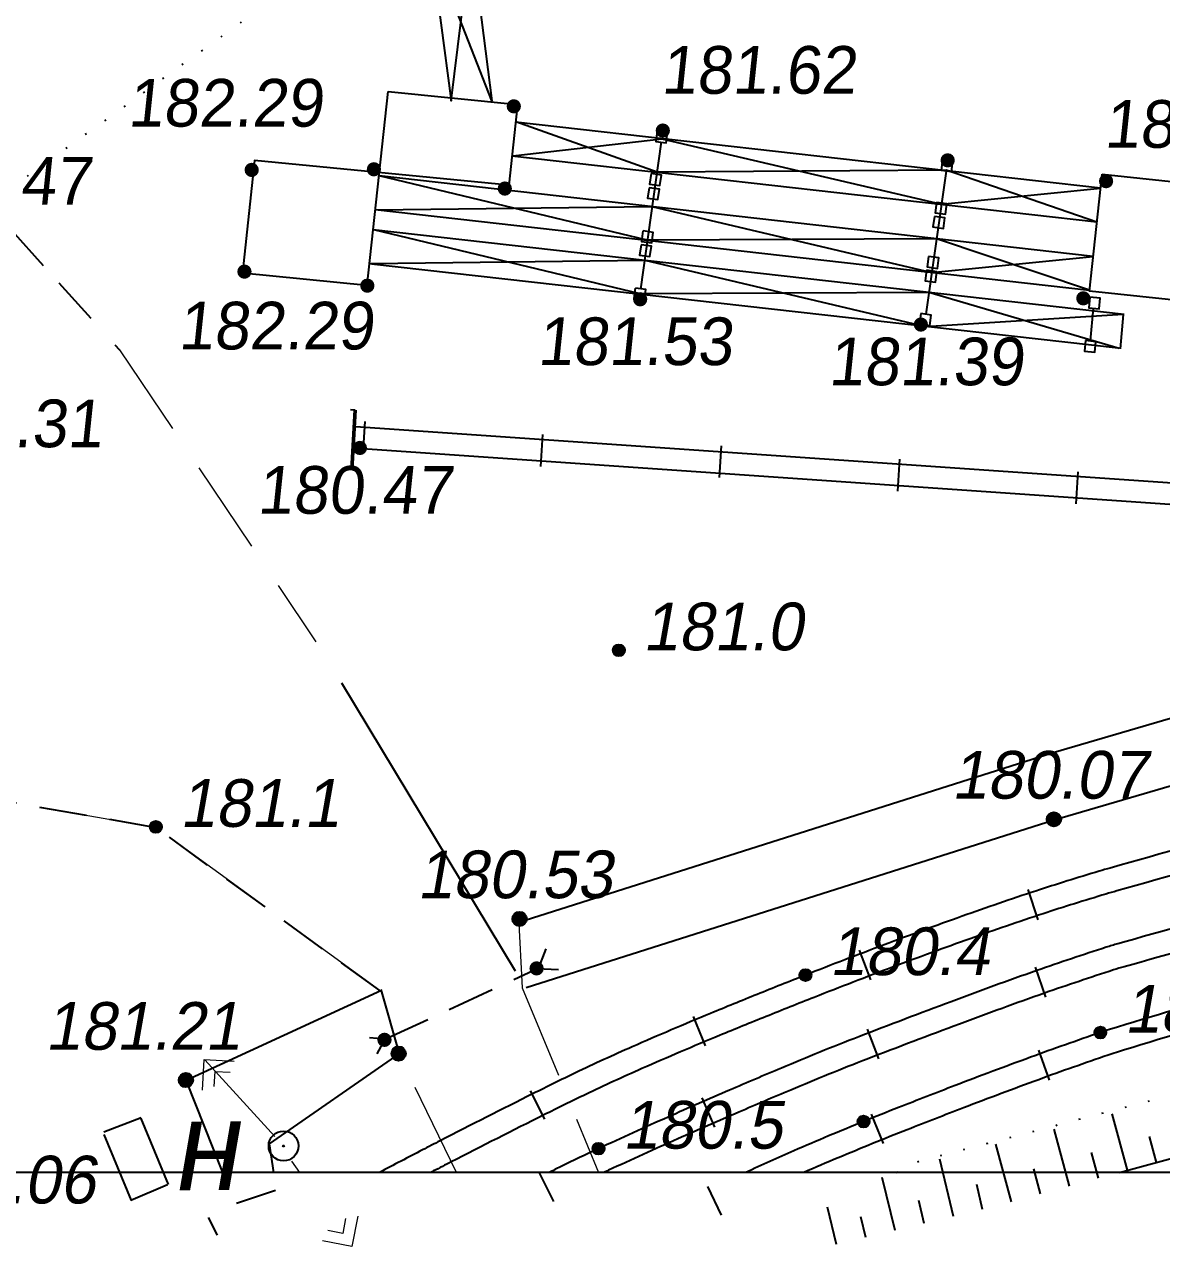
# Model space of a CAD drawing. Header units: millimetres. Extents: x 0 to 6474735, y 0 to 11273163.
# Drawn here: x 3233561.6 to 3233637.8, y 5634878.7 to 5634960.7 of the extents above; entities that cross this region are included whole.
import ezdxf
from ezdxf.enums import TextEntityAlignment as Align

# ---------------------------------------------------------------- set-up
doc = ezdxf.new("R2010")
doc.units = ezdxf.units.MM
for name, pattern in [('ADOT1', [1.6, 0.1, -1.5]), ('DASHED2', [9.525, 6.35, -3.175]), ('HIDDEN2', [4.7625, 3.175, -1.5875])]:
    doc.linetypes.add(name, pattern=pattern)
for name, color, linetype in [('BL', 7, 'Continuous'), ('LINE_OBJ', 7, 'Continuous'), ('NB', 7, 'Continuous'), ('ВЫСОТЫ', 7, 'Continuous'), ('ГИДРОТЕХ', 7, 'Continuous'), ('ЖЕЛЕЗНЫЕ_ДОРОГИ', 7, 'Continuous'), ('К_РЕЛЬЕФ', 7, 'Continuous'), ('НАДЗЕМКА', 7, 'Continuous'), ('ОБОчина', 7, 'Continuous'), ('ПИКЕТЫ', 7, 'Continuous'), ('ПРОМЫШЛ', 7, 'Continuous'), ('РЕЛЬЕФ', 7, 'Continuous'), ('ТОКА_СТ', 1, 'Continuous')]:
    doc.layers.add(name, color=color, linetype=linetype)
doc.styles.add('universw', font='universw.shx', dxfattribs={"oblique": 10})

# ---------------------------------------------------------------- blocks, each defined once
blk = doc.blocks.new('piket')
at = {"layer": 'ПИКЕТЫ', "linetype": 'Continuous'}
h = blk.add_hatch(color=7, dxfattribs=at)
edge = h.paths.add_edge_path()
edge.add_arc((0, 0), 0.3, 0, 360)
at = {"layer": 'ПИКЕТЫ', "color": 7, "linetype": 'Continuous'}
blk.add_circle((0, 0), 0.3, dxfattribs=at)
at = {"layer": 'ВЫСОТЫ', "style": 'universw', "oblique": 6}
blk.add_attdef('H', (1.879, -0.227), '', height=2, dxfattribs=at)
at = {"layer": 'ТОКА_СТ', "style": 'universw', "oblique": 6, "flags": 1}
blk.add_attdef('POINT', text='', height=2, dxfattribs=at).set_placement((0, -2.787), align=Align.CENTER)
blk = doc.blocks.new('108_1')
at = {"linetype": 'Continuous'}
h = blk.add_hatch(color=7, dxfattribs=at)
edge = h.paths.add_edge_path()
edge.add_arc((0, 0), 0.0196, 0, 360)
at = {"color": 7, "linetype": 'Continuous'}
for radius in [0.5, 0.0196]:
    blk.add_circle((0, 0), radius, dxfattribs=at)

msp = doc.modelspace()

# ---------------------------------------------------------------- hatches: boundary and pattern name
at = {"layer": 'ПИКЕТЫ', "linetype": 'Continuous'}
h = msp.add_hatch(color=7, dxfattribs=at)
edge = h.paths.add_edge_path()
edge.add_arc((3233594.386, 5634955.224), 0.48, 0, 360)
h = msp.add_hatch(color=7, dxfattribs=at)
edge = h.paths.add_edge_path()
edge.add_arc((3233604.382, 5634953.596), 0.48, 0, 360)
h = msp.add_hatch(color=7, dxfattribs=at)
edge = h.paths.add_edge_path()
edge.add_arc((3233623.488, 5634951.597), 0.48, 0, 360)
h = msp.add_hatch(color=7, dxfattribs=at)
edge = h.paths.add_edge_path()
edge.add_arc((3233576.805, 5634950.956), 0.48, 0, 360)
h = msp.add_hatch(color=7, dxfattribs=at)
edge = h.paths.add_edge_path()
edge.add_arc((3233585.004, 5634950.998), 0.48, 0, 360)
h = msp.add_hatch(color=7, dxfattribs=at)
edge = h.paths.add_edge_path()
edge.add_arc((3233634.113, 5634950.202), 0.48, 0, 360)
h = msp.add_hatch(color=7, dxfattribs=at)
edge = h.paths.add_edge_path()
edge.add_arc((3233593.783, 5634949.706), 0.48, 0, 360)
h = msp.add_hatch(color=7, dxfattribs=at)
edge = h.paths.add_edge_path()
edge.add_arc((3233576.32, 5634944.132), 0.48, 0, 360)
h = msp.add_hatch(color=7, dxfattribs=at)
edge = h.paths.add_edge_path()
edge.add_arc((3233584.563, 5634943.188), 0.48, 0, 360)
h = msp.add_hatch(color=7, dxfattribs=at)
edge = h.paths.add_edge_path()
edge.add_arc((3233602.863, 5634942.277), 0.48, 0, 360)
h = msp.add_hatch(color=7, dxfattribs=at)
edge = h.paths.add_edge_path()
edge.add_arc((3233632.585, 5634942.34), 0.48, 0, 360)
h = msp.add_hatch(color=7, dxfattribs=at)
edge = h.paths.add_edge_path()
edge.add_arc((3233621.692, 5634940.581), 0.48, 0, 360)
h = msp.add_hatch(color=7, dxfattribs=at)
edge = h.paths.add_edge_path()
edge.add_arc((3233584.063, 5634932.303), 0.48, 0, 360)
h = msp.add_hatch(color=7, dxfattribs=at)
edge = h.paths.add_edge_path()
edge.add_arc((3233630.611, 5634907.383), 0.48, 0, 360)
h = msp.add_hatch(color=7, dxfattribs=at)
edge = h.paths.add_edge_path()
edge.add_arc((3233630.611, 5634907.383), 0.48, 0, 360)
h = msp.add_hatch(color=7, dxfattribs=at)
edge = h.paths.add_edge_path()
edge.add_arc((3233630.611, 5634907.383), 0.48, 0, 360)
h = msp.add_hatch(color=7, dxfattribs=at)
edge = h.paths.add_edge_path()
edge.add_arc((3233630.611, 5634907.383), 0.48, 0, 360)
h = msp.add_hatch(color=7, dxfattribs=at)
edge = h.paths.add_edge_path()
edge.add_arc((3233630.611, 5634907.383), 0.48, 0, 360)
h = msp.add_hatch(color=7, dxfattribs=at)
edge = h.paths.add_edge_path()
edge.add_arc((3233630.611, 5634907.383), 0.48, 0, 360)
h = msp.add_hatch(color=7, dxfattribs=at)
edge = h.paths.add_edge_path()
edge.add_arc((3233594.771, 5634900.704), 0.48, 0, 360)
h = msp.add_hatch(color=7, dxfattribs=at)
edge = h.paths.add_edge_path()
edge.add_arc((3233594.771, 5634900.704), 0.48, 0, 360)
h = msp.add_hatch(color=7, dxfattribs=at)
edge = h.paths.add_edge_path()
edge.add_arc((3233594.771, 5634900.704), 0.48, 0, 360)
h = msp.add_hatch(color=7, dxfattribs=at)
edge = h.paths.add_edge_path()
edge.add_arc((3233594.771, 5634900.704), 0.48, 0, 360)
h = msp.add_hatch(color=7, dxfattribs=at)
edge = h.paths.add_edge_path()
edge.add_arc((3233594.771, 5634900.704), 0.48, 0, 360)
h = msp.add_hatch(color=7, dxfattribs=at)
edge = h.paths.add_edge_path()
edge.add_arc((3233594.771, 5634900.704), 0.48, 0, 360)
h = msp.add_hatch(color=7, dxfattribs=at)
edge = h.paths.add_edge_path()
edge.add_arc((3233595.915, 5634897.385), 0.48, 0, 360)
h = msp.add_hatch(color=7, dxfattribs=at)
edge = h.paths.add_edge_path()
edge.add_arc((3233585.713, 5634892.59), 0.48, 0, 360)
h = msp.add_hatch(color=7, dxfattribs=at)
edge = h.paths.add_edge_path()
edge.add_arc((3233586.66, 5634891.67), 0.48, 0, 360)
h = msp.add_hatch(color=7, dxfattribs=at)
edge = h.paths.add_edge_path()
edge.add_arc((3233572.393, 5634889.887), 0.48, 0, 360)
h = msp.add_hatch(color=7, dxfattribs=at)
edge = h.paths.add_edge_path()
edge.add_arc((3233572.393, 5634889.887), 0.48, 0, 360)
h = msp.add_hatch(color=7, dxfattribs=at)
edge = h.paths.add_edge_path()
edge.add_arc((3233572.393, 5634889.887), 0.48, 0, 360)
h = msp.add_hatch(color=7, dxfattribs=at)
edge = h.paths.add_edge_path()
edge.add_arc((3233572.393, 5634889.887), 0.48, 0, 360)

# ---------------------------------------------------------------- linework, layer by layer
at = {"color": 7, "lineweight": 18}
msp.add_lwpolyline([(3233108.398, 5636373.935), (3234264.428, 5636373.965), (3234264.435, 5634883.717), (3233108.432, 5634883.638)], close=True, dxfattribs=at)
at = {"color": 7, "linetype": 'Continuous'}
msp.add_lwpolyline([(3233108.398, 5636373.935), (3234264.428, 5636373.965), (3234264.428, 5634993.959), (3233893.929, 5634993.934), (3233893.929, 5634883.692), (3233108.432, 5634883.692)], close=True, dxfattribs=at)
at = {"color": 7, "linetype": 'ADOT1'}
msp.add_lwpolyline([(3233578.702, 5634962.734), (3233561.209, 5634950.134)], dxfattribs=at)
at = {"color": 7}
for points in [[(3233585.964, 5634956.219), (3233594.627, 5634955.338), (3233594.057, 5634949.932), (3233577.002, 5634951.594), (3233576.19, 5634944.049), (3233584.544, 5634943.226), (3233585.965, 5634956.219)], [(3233604.006, 5634953.574), (3233603.906, 5634952.874), (3233604.6, 5634952.775), (3233604.699, 5634953.473), (3233604.007, 5634953.572)], [(3233623.149, 5634951.644), (3233623.049, 5634950.943), (3233623.743, 5634950.844), (3233623.842, 5634951.542), (3233623.15, 5634951.641)], [(3233603.597, 5634950.711), (3233603.498, 5634950.011), (3233604.191, 5634949.912), (3233604.29, 5634950.61), (3233603.599, 5634950.709)], [(3233633.848, 5634950.667), (3233644.388, 5634949.559), (3233643.552, 5634941.705), (3233633.001, 5634942.821), (3233633.847, 5634950.67)], [(3233603.461, 5634949.765), (3233603.362, 5634949.065), (3233604.055, 5634948.966), (3233604.155, 5634949.664), (3233603.463, 5634949.763)], [(3233622.74, 5634948.781), (3233622.64, 5634948.08), (3233623.334, 5634947.982), (3233623.433, 5634948.68), (3233622.741, 5634948.778)], [(3233622.604, 5634947.835), (3233622.504, 5634947.134), (3233623.198, 5634947.035), (3233623.297, 5634947.734), (3233622.605, 5634947.832)], [(3233603.052, 5634946.862), (3233602.952, 5634946.162), (3233603.646, 5634946.063), (3233603.745, 5634946.761), (3233603.053, 5634946.86)], [(3233602.922, 5634945.937), (3233602.823, 5634945.236), (3233603.516, 5634945.138), (3233603.615, 5634945.836), (3233602.924, 5634945.934)], [(3233622.202, 5634945.15), (3233622.102, 5634944.45), (3233622.796, 5634944.351), (3233622.895, 5634945.049), (3233622.203, 5634945.148)], [(3233622.073, 5634944.225), (3233621.973, 5634943.524), (3233622.666, 5634943.426), (3233622.766, 5634944.124), (3233622.074, 5634944.222)], [(3233602.538, 5634943.032), (3233602.439, 5634942.332), (3233603.132, 5634942.233), (3233603.232, 5634942.931), (3233602.54, 5634943.03)], [(3233633.022, 5634942.415), (3233632.95, 5634941.711), (3233633.647, 5634941.639), (3233633.719, 5634942.341), (3233633.023, 5634942.412)], [(3233621.689, 5634941.32), (3233621.589, 5634940.62), (3233622.282, 5634940.521), (3233622.382, 5634941.219), (3233621.69, 5634941.318)], [(3233632.737, 5634939.505), (3233632.665, 5634938.801), (3233633.362, 5634938.73), (3233633.433, 5634939.431), (3233632.738, 5634939.502)]]:
    msp.add_lwpolyline(points, dxfattribs=at)
at = {"layer": 'BL'}
for points in [[(3233588.797, 5634966.084), (3233590.188, 5634955.584), (3233591.519, 5634966.492), (3233592.911, 5634955.581), (3233588.818, 5634966.08), (3233585.861, 5634965.66), (3233586.172, 5634962.362), (3233589.223, 5634962.782)], [(3233594.505, 5634954.182), (3233633.748, 5634949.753)], [(3233633.494, 5634947.459), (3233623.398, 5634950.93), (3233603.997, 5634950.816), (3233594.53, 5634954.179)], [(3233594.325, 5634951.898), (3233604.314, 5634953.032), (3233623.079, 5634948.662), (3233633.749, 5634949.74)], [(3233604.266, 5634952.845), (3233602.888, 5634942.956)], [(3233594.265, 5634951.903), (3233633.503, 5634947.475)], [(3233623.387, 5634950.881), (3233622.022, 5634941.274)], [(3233585.348, 5634950.573), (3233633.254, 5634945.166)], [(3233632.997, 5634942.897), (3233622.738, 5634946.323), (3233603.338, 5634946.234), (3233585.358, 5634950.551)], [(3233585.098, 5634948.295), (3233633.009, 5634942.888)], [(3233585.121, 5634948.28), (3233603.655, 5634948.507), (3233622.421, 5634944.081), (3233633.227, 5634945.14)], [(3233584.948, 5634946.96), (3233635.316, 5634941.275)], [(3233634.981, 5634938.984), (3233622.233, 5634942.74), (3233602.859, 5634942.638), (3233585.008, 5634946.938)], [(3233584.778, 5634944.669), (3233603.171, 5634944.901), (3233622.012, 5634940.453), (3233635.25, 5634941.276)], [(3233584.845, 5634944.666), (3233634.914, 5634939.015)], [(3233633.247, 5634941.677), (3233633.045, 5634939.488)], [(3233635.259, 5634941.267), (3233635.055, 5634938.957)], [(3233583.761, 5634933.747), (3233681.355, 5634927)], [(3233583.599, 5634932.315), (3233681.192, 5634925.568)], [(3233582.841, 5634916.551), (3233594.476, 5634897.219)]]:
    msp.add_lwpolyline(points, dxfattribs=at)
at = {"layer": 'LINE_OBJ', "color": 7, "linetype": 'Continuous'}
for points in [[(3233652.03, 5634908.99, 0.00145), (3233646.947, 5634907.648, 0.003489), (3233644.84, 5634907.07, 0.000229), (3233634.397, 5634904.119, 0.003157), (3233633.64, 5634903.9, 0.007344), (3233629.394, 5634902.572, 0.006264), (3233624.46, 5634900.88, 0.004155), (3233619.221, 5634898.96, 0.004105), (3233613.95, 5634896.93, 0.00189), (3233610.707, 5634895.636, 0.001954), (3233607.58, 5634894.36, 0.005886), (3233602.332, 5634892.122, 0.008004), (3233598.52, 5634890.37, 0.004528), (3233595.685, 5634888.98, 0.002046), (3233589.45, 5634885.82, 0.002282), (3233588.27, 5634885.209, 0.000058), (3233585.372, 5634883.692, 0.009615)], [(3233652.03, 5634908.99, 0.00145), (3233646.947, 5634907.648, 0.003489), (3233644.84, 5634907.07, 0.000229), (3233634.397, 5634904.119, 0.003157), (3233633.64, 5634903.9, 0.007344), (3233629.394, 5634902.572, 0.006264), (3233624.46, 5634900.88, 0.004155), (3233619.221, 5634898.96, 0.004105), (3233613.95, 5634896.93, 0.00189), (3233610.707, 5634895.636, 0.001954), (3233607.58, 5634894.36, 0.005886), (3233602.332, 5634892.122, 0.008004), (3233598.52, 5634890.37, 0.004528), (3233595.685, 5634888.98, 0.002046), (3233589.45, 5634885.82, 0.002282), (3233588.27, 5634885.209, 0.000058), (3233585.372, 5634883.692, 0.009615)], [(3233652.57, 5634903.55, 0.005313), (3233646.847, 5634902.292, 0.010753), (3233644.04, 5634901.58, 0.000813), (3233634.896, 5634899.034, 0.009517), (3233634.12, 5634898.8, 0.006558), (3233629.464, 5634897.234, 0.005272), (3233623.72, 5634895.15, 0.002176), (3233617.519, 5634892.795, 0.005145), (3233614.91, 5634891.76, 0.002599), (3233612.346, 5634890.697, 0.001899), (3233608.85, 5634889.21, 0.003504), (3233604.734, 5634887.407, 0.003075), (3233600.07, 5634885.29, 0.006696), (3233597.521, 5634884.072, 0.000352), (3233596.752, 5634883.692, 0.008983)], [(3233652.57, 5634903.55, 0.005313), (3233646.847, 5634902.292, 0.010753), (3233644.04, 5634901.58, 0.000813), (3233634.896, 5634899.034, 0.009517), (3233634.12, 5634898.8, 0.006558), (3233629.464, 5634897.234, 0.005272), (3233623.72, 5634895.15, 0.002176), (3233617.519, 5634892.795, 0.005145), (3233614.91, 5634891.76, 0.002599), (3233612.346, 5634890.697, 0.001899), (3233608.85, 5634889.21, 0.003504), (3233604.734, 5634887.407, 0.003075), (3233600.07, 5634885.29, 0.006696), (3233597.521, 5634884.072, 0.000352), (3233596.752, 5634883.692, 0.008983)], [(3233652.69, 5634898.37, 0.00604), (3233646.399, 5634896.857, 0.011413), (3233643.1, 5634895.94, 0.000608), (3233634.336, 5634893.277, 0.008741), (3233633.73, 5634893.08, 0.004719), (3233629.044, 5634891.419, 0.004339), (3233623.98, 5634889.52, 0.001786), (3233620.196, 5634888.048, 0.00287), (3233617.85, 5634887.11, 0.005858), (3233613.164, 5634885.141, 0.007418), (3233609.956, 5634883.692, 0.001394)], [(3233652.69, 5634898.37, 0.00604), (3233646.399, 5634896.857, 0.011413), (3233643.1, 5634895.94, 0.000608), (3233634.336, 5634893.277, 0.008741), (3233633.73, 5634893.08, 0.004719), (3233629.044, 5634891.419, 0.004339), (3233623.98, 5634889.52, 0.001786), (3233620.196, 5634888.048, 0.00287), (3233617.85, 5634887.11, 0.005858), (3233613.164, 5634885.141, 0.007418), (3233609.956, 5634883.692, 0.001394)]]:
    msp.add_lwpolyline(points, format="xyb", dxfattribs=at)
at = {"layer": 'NB', "color": 7, "linetype": 'Continuous', "lineweight": 20}
for p, q in [((3233573.665, 5634891.258), (3233578.365, 5634886.111)), ((3233580.035, 5634883.692), (3233579.503, 5634884.453))]:
    msp.add_line(p, q, dxfattribs=at)
for points in [[(3233573.509, 5634889.209), (3233573.628, 5634891.271), (3233575.63, 5634891.155)], [(3233574.298, 5634889.47), (3233574.356, 5634890.474), (3233575.359, 5634890.416)], [(3233583.915, 5634880.75), (3233583.529, 5634878.721), (3233581.559, 5634879.096)], [(3233583.099, 5634880.593), (3233582.911, 5634879.606), (3233581.924, 5634879.794)]]:
    msp.add_lwpolyline(points, dxfattribs=at)
at = {"layer": 'ГИДРОТЕХ', "color": 7, "linetype": 'HIDDEN2'}
msp.add_line((3233585.741, 5634892.628), (3233596.073, 5634897.43), dxfattribs=at)
for points in [[(3233596.073, 5634897.43), (3233596.564, 5634898.705)], [(3233595.942, 5634897.37), (3233597.378, 5634897.3)], [(3233585.741, 5634892.628), (3233584.708, 5634892.724)], [(3233585.741, 5634892.628), (3233585.189, 5634891.66)]]:
    msp.add_lwpolyline(points, dxfattribs=at)
at = {"layer": 'ЖЕЛЕЗНЫЕ_ДОРОГИ', "color": 7}
for p, q in [((3233583.742, 5634934.847), (3233583.435, 5634934.864)), ((3233583.525, 5634930.85), (3233583.217, 5634930.867))]:
    msp.add_line(p, q, dxfattribs=at)
at = {"layer": 'ЖЕЛЕЗНЫЕ_ДОРОГИ', "color": 7, "lineweight": 50}
msp.add_line((3233583.746, 5634934.846), (3233583.524, 5634930.852), dxfattribs=at)
at = {"layer": 'ЖЕЛЕЗНЫЕ_ДОРОГИ', "color": 7, "linetype": 'Continuous'}
for p, q in [((3233584.386, 5634934.073), (3233584.251, 5634931.944)), ((3233596.314, 5634933.194), (3233596.179, 5634931.065)), ((3233608.291, 5634932.449), (3233608.156, 5634930.32)), ((3233620.257, 5634931.543), (3233620.122, 5634929.414)), ((3233632.226, 5634930.689), (3233632.091, 5634928.56)), ((3233628.865, 5634902.678), (3233629.536, 5634900.653)), ((3233628.865, 5634902.678), (3233629.536, 5634900.653)), ((3233617.561, 5634898.617), (3233618.321, 5634896.624)), ((3233617.561, 5634898.617), (3233618.321, 5634896.624)), ((3233629.348, 5634897.476), (3233630.055, 5634895.463)), ((3233629.348, 5634897.476), (3233630.055, 5634895.463)), ((3233606.41, 5634894.163), (3233607.233, 5634892.195)), ((3233606.41, 5634894.163), (3233607.233, 5634892.195)), ((3233618.09, 5634893.3), (3233618.855, 5634891.308)), ((3233618.09, 5634893.3), (3233618.855, 5634891.308)), ((3233629.577, 5634891.896), (3233630.303, 5634889.891)), ((3233629.577, 5634891.896), (3233630.303, 5634889.891)), ((3233595.479, 5634889.175), (3233596.435, 5634887.268)), ((3233595.479, 5634889.175), (3233596.435, 5634887.268)), ((3233606.996, 5634888.697), (3233607.85, 5634886.742)), ((3233606.996, 5634888.697), (3233607.85, 5634886.742)), ((3233618.361, 5634887.604), (3233619.158, 5634885.626)), ((3233618.361, 5634887.604), (3233619.158, 5634885.626)), ((3233584.799, 5634883.692), (3233584.8, 5634883.692)), ((3233584.799, 5634883.692), (3233584.8, 5634883.692)), ((3233596.091, 5634883.661), (3233596.076, 5634883.692)), ((3233596.091, 5634883.661), (3233597.041, 5634881.751)), ((3233607.368, 5634882.757), (3233608.29, 5634880.833)), ((3233607.368, 5634882.757), (3233608.29, 5634880.833))]:
    msp.add_line(p, q, dxfattribs=at)
for points in [[(3233652.03, 5634908.99, 0.00145), (3233646.947, 5634907.648, 0.003489), (3233644.84, 5634907.07, 0.000229), (3233634.397, 5634904.119, 0.003157), (3233633.64, 5634903.9, 0.007344), (3233629.394, 5634902.572, 0.006264), (3233624.46, 5634900.88, 0.004155), (3233619.221, 5634898.96, 0.004105), (3233613.95, 5634896.93, 0.00189), (3233610.707, 5634895.636, 0.001954), (3233607.58, 5634894.36, 0.005886), (3233602.332, 5634892.122, 0.008004), (3233598.52, 5634890.37, 0.004528), (3233595.685, 5634888.98, 0.002046), (3233589.45, 5634885.82, 0.002282), (3233588.27, 5634885.209, 0.000058), (3233585.372, 5634883.692, 0.009615)], [(3233652.03, 5634908.99, 0.00145), (3233646.947, 5634907.648, 0.003489), (3233644.84, 5634907.07, 0.000229), (3233634.397, 5634904.119, 0.003157), (3233633.64, 5634903.9, 0.007344), (3233629.394, 5634902.572, 0.006264), (3233624.46, 5634900.88, 0.004155), (3233619.221, 5634898.96, 0.004105), (3233613.95, 5634896.93, 0.00189), (3233610.707, 5634895.636, 0.001954), (3233607.58, 5634894.36, 0.005886), (3233602.332, 5634892.122, 0.008004), (3233598.52, 5634890.37, 0.004528), (3233595.685, 5634888.98, 0.002046), (3233589.45, 5634885.82, 0.002282), (3233588.27, 5634885.209, 0.000058), (3233585.372, 5634883.692, 0.009615)], [(3233652.434, 5634907.442, 0.00145), (3233647.36, 5634906.103, 0.003489), (3233645.274, 5634905.53, 0.000229), (3233634.832, 5634902.58, 0.003157), (3233634.095, 5634902.366, 0.007344), (3233629.894, 5634901.052, 0.006264), (3233624.998, 5634899.373, 0.004155), (3233619.784, 5634897.463, 0.004105), (3233614.537, 5634895.442, 0.00189), (3233611.306, 5634894.152, 0.001954), (3233608.19, 5634892.881, 0.005886), (3233602.977, 5634890.658, 0.008004), (3233599.211, 5634888.927, 0.004528), (3233596.402, 5634887.55, 0.002046), (3233590.179, 5634884.396, 0.002282), (3233589.012, 5634883.792, 0.000004), (3233588.821, 5634883.692, 0.009615)], [(3233652.434, 5634907.442, 0.00145), (3233647.36, 5634906.103, 0.003489), (3233645.274, 5634905.53, 0.000229), (3233634.832, 5634902.58, 0.003157), (3233634.095, 5634902.366, 0.007344), (3233629.894, 5634901.052, 0.006264), (3233624.998, 5634899.373, 0.004155), (3233619.784, 5634897.463, 0.004105), (3233614.537, 5634895.442, 0.00189), (3233611.306, 5634894.152, 0.001954), (3233608.19, 5634892.881, 0.005886), (3233602.977, 5634890.658, 0.008004), (3233599.211, 5634888.927, 0.004528), (3233596.402, 5634887.55, 0.002046), (3233590.179, 5634884.396, 0.002282), (3233589.012, 5634883.792, 0.000004), (3233588.821, 5634883.692, 0.009615)], [(3233652.57, 5634903.55, 0.005313), (3233646.847, 5634902.292, 0.010753), (3233644.04, 5634901.58, 0.000813), (3233634.896, 5634899.034, 0.009517), (3233634.12, 5634898.8, 0.006558), (3233629.464, 5634897.234, 0.005272), (3233623.72, 5634895.15, 0.002176), (3233617.519, 5634892.795, 0.005145), (3233614.91, 5634891.76, 0.002599), (3233612.346, 5634890.697, 0.001899), (3233608.85, 5634889.21, 0.003504), (3233604.734, 5634887.407, 0.003075), (3233600.07, 5634885.29, 0.006696), (3233597.521, 5634884.072, 0.000352), (3233596.752, 5634883.692, 0.008983)], [(3233652.57, 5634903.55, 0.005313), (3233646.847, 5634902.292, 0.010753), (3233644.04, 5634901.58, 0.000813), (3233634.896, 5634899.034, 0.009517), (3233634.12, 5634898.8, 0.006558), (3233629.464, 5634897.234, 0.005272), (3233623.72, 5634895.15, 0.002176), (3233617.519, 5634892.795, 0.005145), (3233614.91, 5634891.76, 0.002599), (3233612.346, 5634890.697, 0.001899), (3233608.85, 5634889.21, 0.003504), (3233604.734, 5634887.407, 0.003075), (3233600.07, 5634885.29, 0.006696), (3233597.521, 5634884.072, 0.000352), (3233596.752, 5634883.692, 0.008983)], [(3233652.897, 5634901.984, 0.005313), (3233647.207, 5634900.733, 0.010753), (3233644.467, 5634900.038, 0.000813), (3233635.328, 5634897.493, 0.009517), (3233634.61, 5634897.277, 0.006558), (3233629.994, 5634895.724, 0.005272), (3233624.282, 5634893.652, 0.002176), (3233618.093, 5634891.301, 0.005145), (3233615.515, 5634890.279, 0.002599), (3233612.967, 5634889.222, 0.001899), (3233609.482, 5634887.74, 0.003504), (3233605.386, 5634885.946, 0.003075), (3233600.74, 5634883.837, 0.000833), (3233600.426, 5634883.692, 0.002786)], [(3233652.897, 5634901.984, 0.005313), (3233647.207, 5634900.733, 0.010753), (3233644.467, 5634900.038, 0.000813), (3233635.328, 5634897.493, 0.009517), (3233634.61, 5634897.277, 0.006558), (3233629.994, 5634895.724, 0.005272), (3233624.282, 5634893.652, 0.002176), (3233618.093, 5634891.301, 0.005145), (3233615.515, 5634890.279, 0.002599), (3233612.967, 5634889.222, 0.001899), (3233609.482, 5634887.74, 0.003504), (3233605.386, 5634885.946, 0.003075), (3233600.74, 5634883.837, 0.000833), (3233600.426, 5634883.692, 0.002786)], [(3233652.69, 5634898.37, 0.00604), (3233646.399, 5634896.857, 0.011413), (3233643.1, 5634895.94, 0.000608), (3233634.336, 5634893.277, 0.008741), (3233633.73, 5634893.08, 0.004719), (3233629.044, 5634891.419, 0.004339), (3233623.98, 5634889.52, 0.001786), (3233620.196, 5634888.048, 0.00287), (3233617.85, 5634887.11, 0.005858), (3233613.164, 5634885.141, 0.007418), (3233609.956, 5634883.692, 0.001394)], [(3233652.69, 5634898.37, 0.00604), (3233646.399, 5634896.857, 0.011413), (3233643.1, 5634895.94, 0.000608), (3233634.336, 5634893.277, 0.008741), (3233633.73, 5634893.08, 0.004719), (3233629.044, 5634891.419, 0.004339), (3233623.98, 5634889.52, 0.001786), (3233620.196, 5634888.048, 0.00287), (3233617.85, 5634887.11, 0.005858), (3233613.164, 5634885.141, 0.007418), (3233609.956, 5634883.692, 0.001394)], [(3233653.045, 5634896.81, 0.00604), (3233646.792, 5634895.306, 0.011413), (3233643.563, 5634894.409, 0.000608), (3233634.803, 5634891.746, 0.008741), (3233634.25, 5634891.567, 0.004719), (3233629.592, 5634889.916, 0.004339), (3233624.555, 5634888.027, 0.001786), (3233620.781, 5634886.559, 0.00287), (3233618.452, 5634885.628, 0.005805), (3233613.843, 5634883.692, 0.00792)], [(3233653.045, 5634896.81, 0.00604), (3233646.792, 5634895.306, 0.011413), (3233643.563, 5634894.409, 0.000608), (3233634.803, 5634891.746, 0.008741), (3233634.25, 5634891.567, 0.004719), (3233629.592, 5634889.916, 0.004339), (3233624.555, 5634888.027, 0.001786), (3233620.781, 5634886.559, 0.00287), (3233618.452, 5634885.628, 0.005805), (3233613.843, 5634883.692, 0.00792)]]:
    msp.add_lwpolyline(points, format="xyb", dxfattribs=at)
at = {"layer": 'К_РЕЛЬЕФ', "color": 7, "linetype": 'ADOT1', "flags": 128}
msp.add_lwpolyline([(3233620.032, 5634883.692), (3233621.398, 5634884.399), (3233665.353, 5634895.939), (3233686.034, 5634900.759), (3233695.562, 5634898.535)], dxfattribs=at)
at = {"layer": 'К_РЕЛЬЕФ', "color": 7, "linetype": 'Continuous', "flags": 128}
msp.add_lwpolyline([(3233635.007, 5634883.692), (3233666.13, 5634892.17), (3233675.83, 5634894.3), (3233687.874, 5634896.937), (3233690.14, 5634895.98)], dxfattribs=at)
at = {"layer": 'ОБОчина', "color": 7, "linetype": 'DASHED2', "lineweight": 20}
msp.add_line((3233567.941, 5634938.881), (3233581.114, 5634919.3), dxfattribs=at)
msp.add_line((3233567.941, 5634938.881), (3233581.114, 5634919.3), dxfattribs=at)
msp.add_lwpolyline([(3233585.403, 5634895.899), (3233570.411, 5634906.815), (3233546.906, 5634910.943)], dxfattribs=at)
for points, elevation in [([(3233594.71, 5634900.83), (3233594.71, 5634900.83), (3233594.71, 5634900.83), (3233594.71, 5634900.83), (3233594.95, 5634896.081), (3233600.074, 5634883.692)], 181.02), ([(3233590.537, 5634883.692), (3233586.66, 5634891.67)], 184.71)]:
    msp.add_lwpolyline(points, dxfattribs=dict(at, elevation=elevation))
at = {"layer": 'ПИКЕТЫ', "color": 7, "linetype": 'Continuous'}
for centre in [(3233630.611, 5634907.383, 179.04), (3233630.611, 5634907.383, 179.04), (3233630.611, 5634907.383, 179.04), (3233630.611, 5634907.383, 179.04), (3233630.611, 5634907.383, 179.04), (3233630.611, 5634907.383, 179.04), (3233594.771, 5634900.704, 179.04), (3233594.771, 5634900.704, 179.04), (3233594.771, 5634900.704, 179.04), (3233594.771, 5634900.704, 179.04), (3233594.771, 5634900.704, 179.04), (3233594.771, 5634900.704, 179.04), (3233586.66, 5634891.67, 180.87), (3233572.393, 5634889.887, 182.89), (3233572.393, 5634889.887, 182.89), (3233572.393, 5634889.887, 182.89), (3233572.393, 5634889.887, 182.89)]:
    msp.add_circle(centre, 0.48, dxfattribs=at)
at = {"layer": 'РЕЛЬЕФ', "color": 7, "linetype": 'HIDDEN2'}
for p, q in [((3233560.685, 5634946.905), (3233566.818, 5634940.122)), ((3233560.685, 5634946.905), (3233566.818, 5634940.122)), ((3233567.625, 5634939.23), (3233567.941, 5634938.881)), ((3233567.625, 5634939.23), (3233567.941, 5634938.881))]:
    msp.add_line(p, q, dxfattribs=at)
at = {"layer": 'РЕЛЬЕФ', "color": 7, "linetype": 'Continuous'}
for p, q in [((3233635.555, 5634883.841), (3233634.523, 5634887.631)), ((3233631.668, 5634882.782), (3233630.626, 5634886.606)), ((3233637.499, 5634884.371), (3233637.028, 5634886.099)), ((3233627.78, 5634881.723), (3233626.729, 5634885.581)), ((3233623.876, 5634880.73), (3233622.954, 5634884.592)), ((3233633.612, 5634883.312), (3233633.146, 5634885.022)), ((3233629.724, 5634882.253), (3233629.263, 5634883.944)), ((3233619.957, 5634879.795), (3233619.105, 5634883.363)), ((3233625.835, 5634881.198), (3233625.434, 5634882.881)), ((3233621.916, 5634880.262), (3233621.548, 5634881.803)), ((3233616.038, 5634878.859), (3233615.418, 5634881.355)), ((3233573.877, 5634880.676), (3233574.488, 5634879.481)), ((3233617.997, 5634879.327), (3233617.663, 5634880.725))]:
    msp.add_line(p, q, dxfattribs=at)
for points in [[(3233595.153, 5634900.61), (3233630.567, 5634911.872), (3233649.434, 5634917.384), (3233649.436, 5634917.391)], [(3233595.222, 5634896.092), (3233630.636, 5634907.354), (3233649.503, 5634912.866)], [(3233574.881, 5634883.692), (3233572.408, 5634889.875), (3233585.52, 5634895.932)], [(3233586.682, 5634891.653), (3233577.97, 5634885.622), (3233578.272, 5634883.692)], [(3233569.385, 5634887.362), (3233566.898, 5634886.389)], [(3233569.38, 5634887.312), (3233571.2, 5634882.879)], [(3233566.896, 5634886.242), (3233568.716, 5634881.809)], [(3233571.155, 5634882.866), (3233568.709, 5634881.818)], [(3233578.413, 5634882.48), (3233575.793, 5634881.62)]]:
    msp.add_lwpolyline(points, dxfattribs=at)
at = {"layer": 'РЕЛЬЕФ', "color": 7, "linetype": 'HIDDEN2'}
msp.add_lwpolyline([(3233585.403, 5634895.899), (3233570.411, 5634906.815), (3233546.906, 5634910.943)], dxfattribs=at)
at = {"layer": 'РЕЛЬЕФ', "color": 141, "linetype": 'Continuous'}
msp.add_lwpolyline([(3233585.463, 5634895.958), (3233586.695, 5634891.661)], dxfattribs=at)

# ---------------------------------------------------------------- block references
at = {"layer": 'НАДЗЕМКА', "color": 7, "xscale": 2, "yscale": 2, "zscale": 2}
msp.add_blockref('108_1', (3233578.945, 5634885.47, 186.42), dxfattribs=at)
at = {"layer": 'ПИКЕТЫ', "color": 4}
ref = msp.add_blockref('piket', (3233601.433, 5634918.725, 181.02), dxfattribs=dict(at, xscale=1.333333333333333, yscale=1.333333333333333, zscale=1.333333333333333))
ref.add_attrib('H', '181.0', (3233603.033, 5634918.725, 181.02), dxfattribs={"layer": 'ВЫСОТЫ', "height": 3.2, "style": 'universw', "oblique": 10})
ref = msp.add_blockref('piket', (3233570.38, 5634906.88, 181.14), dxfattribs=dict(at, xscale=1.333333333333333, yscale=1.333333333333333, zscale=1.333333333333333))
ref.add_attrib('H', '181.1', (3233571.98, 5634906.88, 181.14), dxfattribs={"layer": 'ВЫСОТЫ', "height": 3.2, "style": 'universw', "oblique": 10})
ref = msp.add_blockref('piket', (3233570.38, 5634906.88, 181.14), dxfattribs=dict(at, xscale=1.333333333333333, yscale=1.333333333333333, zscale=1.333333333333333))
ref.add_attrib('H', '181.1', (3233571.98, 5634906.88, 181.14), dxfattribs={"layer": 'ВЫСОТЫ', "height": 3.2, "style": 'universw', "oblique": 10})
ref = msp.add_blockref('piket', (3233570.38, 5634906.88, 181.14), dxfattribs=dict(at, xscale=1.333333333333333, yscale=1.333333333333333, zscale=1.333333333333333))
ref.add_attrib('H', '181.1', (3233571.98, 5634906.88, 181.14), dxfattribs={"layer": 'ВЫСОТЫ', "height": 3.2, "style": 'universw', "oblique": 10})
ref = msp.add_blockref('piket', (3233570.38, 5634906.88, 181.14), dxfattribs=dict(at, xscale=1.333333333333333, yscale=1.333333333333333, zscale=1.333333333333333))
ref.add_attrib('H', '181.1', (3233571.98, 5634906.88, 181.14), dxfattribs={"layer": 'ВЫСОТЫ', "height": 3.2, "style": 'universw', "oblique": 10})
ref = msp.add_blockref('piket', (3233570.38, 5634906.88, 181.14), dxfattribs=dict(at, xscale=1.333333333333333, yscale=1.333333333333333, zscale=1.333333333333333))
ref.add_attrib('H', '181.1', (3233571.98, 5634906.88, 181.14), dxfattribs={"layer": 'ВЫСОТЫ', "height": 3.2, "style": 'universw', "oblique": 10})
ref = msp.add_blockref('piket', (3233570.38, 5634906.88, 181.14), dxfattribs=dict(at, xscale=1.333333333333333, yscale=1.333333333333333, zscale=1.333333333333333))
ref.add_attrib('H', '181.1', (3233571.98, 5634906.88, 181.14), dxfattribs={"layer": 'ВЫСОТЫ', "height": 3.2, "style": 'universw', "oblique": 10})
ref = msp.add_blockref('piket', (3233613.95, 5634896.93, 180.39), dxfattribs=dict(at, xscale=1.333333333333333, yscale=1.333333333333333, zscale=1.333333333333333))
ref.add_attrib('H', '180.4', (3233615.55, 5634896.93, 180.39), dxfattribs={"layer": 'ВЫСОТЫ', "height": 3.2, "style": 'universw', "oblique": 10})
ref = msp.add_blockref('piket', (3233613.95, 5634896.93, 180.39), dxfattribs=dict(at, xscale=1.333333333333333, yscale=1.333333333333333, zscale=1.333333333333333))
ref.add_attrib('H', '180.4', (3233615.55, 5634896.93, 180.39), dxfattribs={"layer": 'ВЫСОТЫ', "height": 3.2, "style": 'universw', "oblique": 10})
ref = msp.add_blockref('piket', (3233613.95, 5634896.93, 180.39), dxfattribs=dict(at, xscale=1.333333333333333, yscale=1.333333333333333, zscale=1.333333333333333))
ref.add_attrib('H', '180.4', (3233615.55, 5634896.93, 180.39), dxfattribs={"layer": 'ВЫСОТЫ', "height": 3.2, "style": 'universw', "oblique": 10})
ref = msp.add_blockref('piket', (3233613.95, 5634896.93, 180.39), dxfattribs=dict(at, xscale=1.333333333333333, yscale=1.333333333333333, zscale=1.333333333333333))
ref.add_attrib('H', '180.4', (3233615.55, 5634896.93, 180.39), dxfattribs={"layer": 'ВЫСОТЫ', "height": 3.2, "style": 'universw', "oblique": 10})
ref = msp.add_blockref('piket', (3233613.95, 5634896.93, 180.39), dxfattribs=dict(at, xscale=1.333333333333333, yscale=1.333333333333333, zscale=1.333333333333333))
ref.add_attrib('H', '180.4', (3233615.55, 5634896.93, 180.39), dxfattribs={"layer": 'ВЫСОТЫ', "height": 3.2, "style": 'universw', "oblique": 10})
ref = msp.add_blockref('piket', (3233613.95, 5634896.93, 180.39), dxfattribs=dict(at, xscale=1.333333333333333, yscale=1.333333333333333, zscale=1.333333333333333))
ref.add_attrib('H', '180.4', (3233615.55, 5634896.93, 180.39), dxfattribs={"layer": 'ВЫСОТЫ', "height": 3.2, "style": 'universw', "oblique": 10})
ref = msp.add_blockref('piket', (3233633.73, 5634893.08, 180.26), dxfattribs=dict(at, xscale=1.333333333333333, yscale=1.333333333333333, zscale=1.333333333333333))
ref.add_attrib('H', '180.3', (3233635.33, 5634893.08, 180.26), dxfattribs={"layer": 'ВЫСОТЫ', "height": 3.2, "style": 'universw', "oblique": 10})
ref = msp.add_blockref('piket', (3233633.73, 5634893.08, 180.26), dxfattribs=dict(at, xscale=1.333333333333333, yscale=1.333333333333333, zscale=1.333333333333333))
ref.add_attrib('H', '180.3', (3233635.33, 5634893.08, 180.26), dxfattribs={"layer": 'ВЫСОТЫ', "height": 3.2, "style": 'universw', "oblique": 10})
ref = msp.add_blockref('piket', (3233633.73, 5634893.08, 180.26), dxfattribs=dict(at, xscale=1.333333333333333, yscale=1.333333333333333, zscale=1.333333333333333))
ref.add_attrib('H', '180.3', (3233635.33, 5634893.08, 180.26), dxfattribs={"layer": 'ВЫСОТЫ', "height": 3.2, "style": 'universw', "oblique": 10})
ref = msp.add_blockref('piket', (3233633.73, 5634893.08, 180.26), dxfattribs=dict(at, xscale=1.333333333333333, yscale=1.333333333333333, zscale=1.333333333333333))
ref.add_attrib('H', '180.3', (3233635.33, 5634893.08, 180.26), dxfattribs={"layer": 'ВЫСОТЫ', "height": 3.2, "style": 'universw', "oblique": 10})
ref = msp.add_blockref('piket', (3233633.73, 5634893.08, 180.26), dxfattribs=dict(at, xscale=1.333333333333333, yscale=1.333333333333333, zscale=1.333333333333333))
ref.add_attrib('H', '180.3', (3233635.33, 5634893.08, 180.26), dxfattribs={"layer": 'ВЫСОТЫ', "height": 3.2, "style": 'universw', "oblique": 10})
ref = msp.add_blockref('piket', (3233633.73, 5634893.08, 180.26), dxfattribs=dict(at, xscale=1.333333333333333, yscale=1.333333333333333, zscale=1.333333333333333))
ref.add_attrib('H', '180.3', (3233635.33, 5634893.08, 180.26), dxfattribs={"layer": 'ВЫСОТЫ', "height": 3.2, "style": 'universw', "oblique": 10})
ref = msp.add_blockref('piket', (3233600.07, 5634885.29, 180.47), dxfattribs=dict(at, xscale=1.333333333333333, yscale=1.333333333333333, zscale=1.333333333333333))
ref.add_attrib('H', '180.5', (3233601.67, 5634885.29, 180.47), dxfattribs={"layer": 'ВЫСОТЫ', "height": 3.2, "style": 'universw', "oblique": 10})
ref = msp.add_blockref('piket', (3233600.07, 5634885.29, 180.47), dxfattribs=dict(at, xscale=1.333333333333333, yscale=1.333333333333333, zscale=1.333333333333333))
ref.add_attrib('H', '180.5', (3233601.67, 5634885.29, 180.47), dxfattribs={"layer": 'ВЫСОТЫ', "height": 3.2, "style": 'universw', "oblique": 10})
ref = msp.add_blockref('piket', (3233600.07, 5634885.29, 180.47), dxfattribs=dict(at, xscale=1.333333333333333, yscale=1.333333333333333, zscale=1.333333333333333))
ref.add_attrib('H', '180.5', (3233601.67, 5634885.29, 180.47), dxfattribs={"layer": 'ВЫСОТЫ', "height": 3.2, "style": 'universw', "oblique": 10})
ref = msp.add_blockref('piket', (3233600.07, 5634885.29, 180.47), dxfattribs=dict(at, xscale=1.333333333333333, yscale=1.333333333333333, zscale=1.333333333333333))
ref.add_attrib('H', '180.5', (3233601.67, 5634885.29, 180.47), dxfattribs={"layer": 'ВЫСОТЫ', "height": 3.2, "style": 'universw', "oblique": 10})
ref = msp.add_blockref('piket', (3233600.07, 5634885.29, 180.47), dxfattribs=dict(at, xscale=1.333333333333333, yscale=1.333333333333333, zscale=1.333333333333333))
ref.add_attrib('H', '180.5', (3233601.67, 5634885.29, 180.47), dxfattribs={"layer": 'ВЫСОТЫ', "height": 3.2, "style": 'universw', "oblique": 10})
ref = msp.add_blockref('piket', (3233600.07, 5634885.29, 180.47), dxfattribs=dict(at, xscale=1.333333333333333, yscale=1.333333333333333, zscale=1.333333333333333))
ref.add_attrib('H', '180.5', (3233601.67, 5634885.29, 180.47), dxfattribs={"layer": 'ВЫСОТЫ', "height": 3.2, "style": 'universw', "oblique": 10})
at = {"layer": 'ПИКЕТЫ', "color": 4, "xscale": 1.333333333333333, "yscale": 1.333333333333333, "zscale": 1.333333333333333}
msp.add_blockref('piket', (3233617.85, 5634887.11, 180.4), dxfattribs=at)

# ---------------------------------------------------------------- texts
at = {"layer": 'ВЫСОТЫ', "style": 'universw', "oblique": 6}
for tag, p in [('181.62', (3233604.245, 5634956.067, 180.56)), ('182.29', (3233568.473, 5634953.86, 180.56)), ('181.31', (3233633.961, 5634952.44, 180.56)), ('181.47', (3233552.933, 5634948.63, 181.47)), ('182.29', (3233571.864, 5634938.911, 180.56)), ('181.53', (3233595.955, 5634937.86, 180.56)), ('181.39', (3233615.471, 5634936.507, 180.56)), ('181.31', (3233553.694, 5634932.35, 181.31)), ('180.47', (3233577.155, 5634927.887, 180.56))]:
    msp.add_attdef(tag, p, '', height=3.2, dxfattribs=at)
at = {"layer": 'ВЫСОТЫ', "style": 'universw', "oblique": 10}
for tag, p in [('180.07', (3233630.283, 5634908.772, 179.04)), ('180.53', (3233594.442, 5634902.092, 179.04)), ('181.21', (3233569.494, 5634891.922, 182.89)), ('181.06', (3233559.759, 5634881.611, 182.89))]:
    msp.add_attdef(tag, text='', height=3.2, dxfattribs=at).set_placement(p, align=Align.CENTER)
at = {"layer": 'ПРОМЫШЛ', "color": 7, "linetype": 'Continuous', "lineweight": 20, "insert": (3233571.404, 5634888.5), "char_height": 6, "width": 10.31152, "attachment_point": 1, "rotation": 0.11355, "style": 'universw'}
msp.add_mtext('н', dxfattribs=at)

doc.saveas('drawing.dxf')
